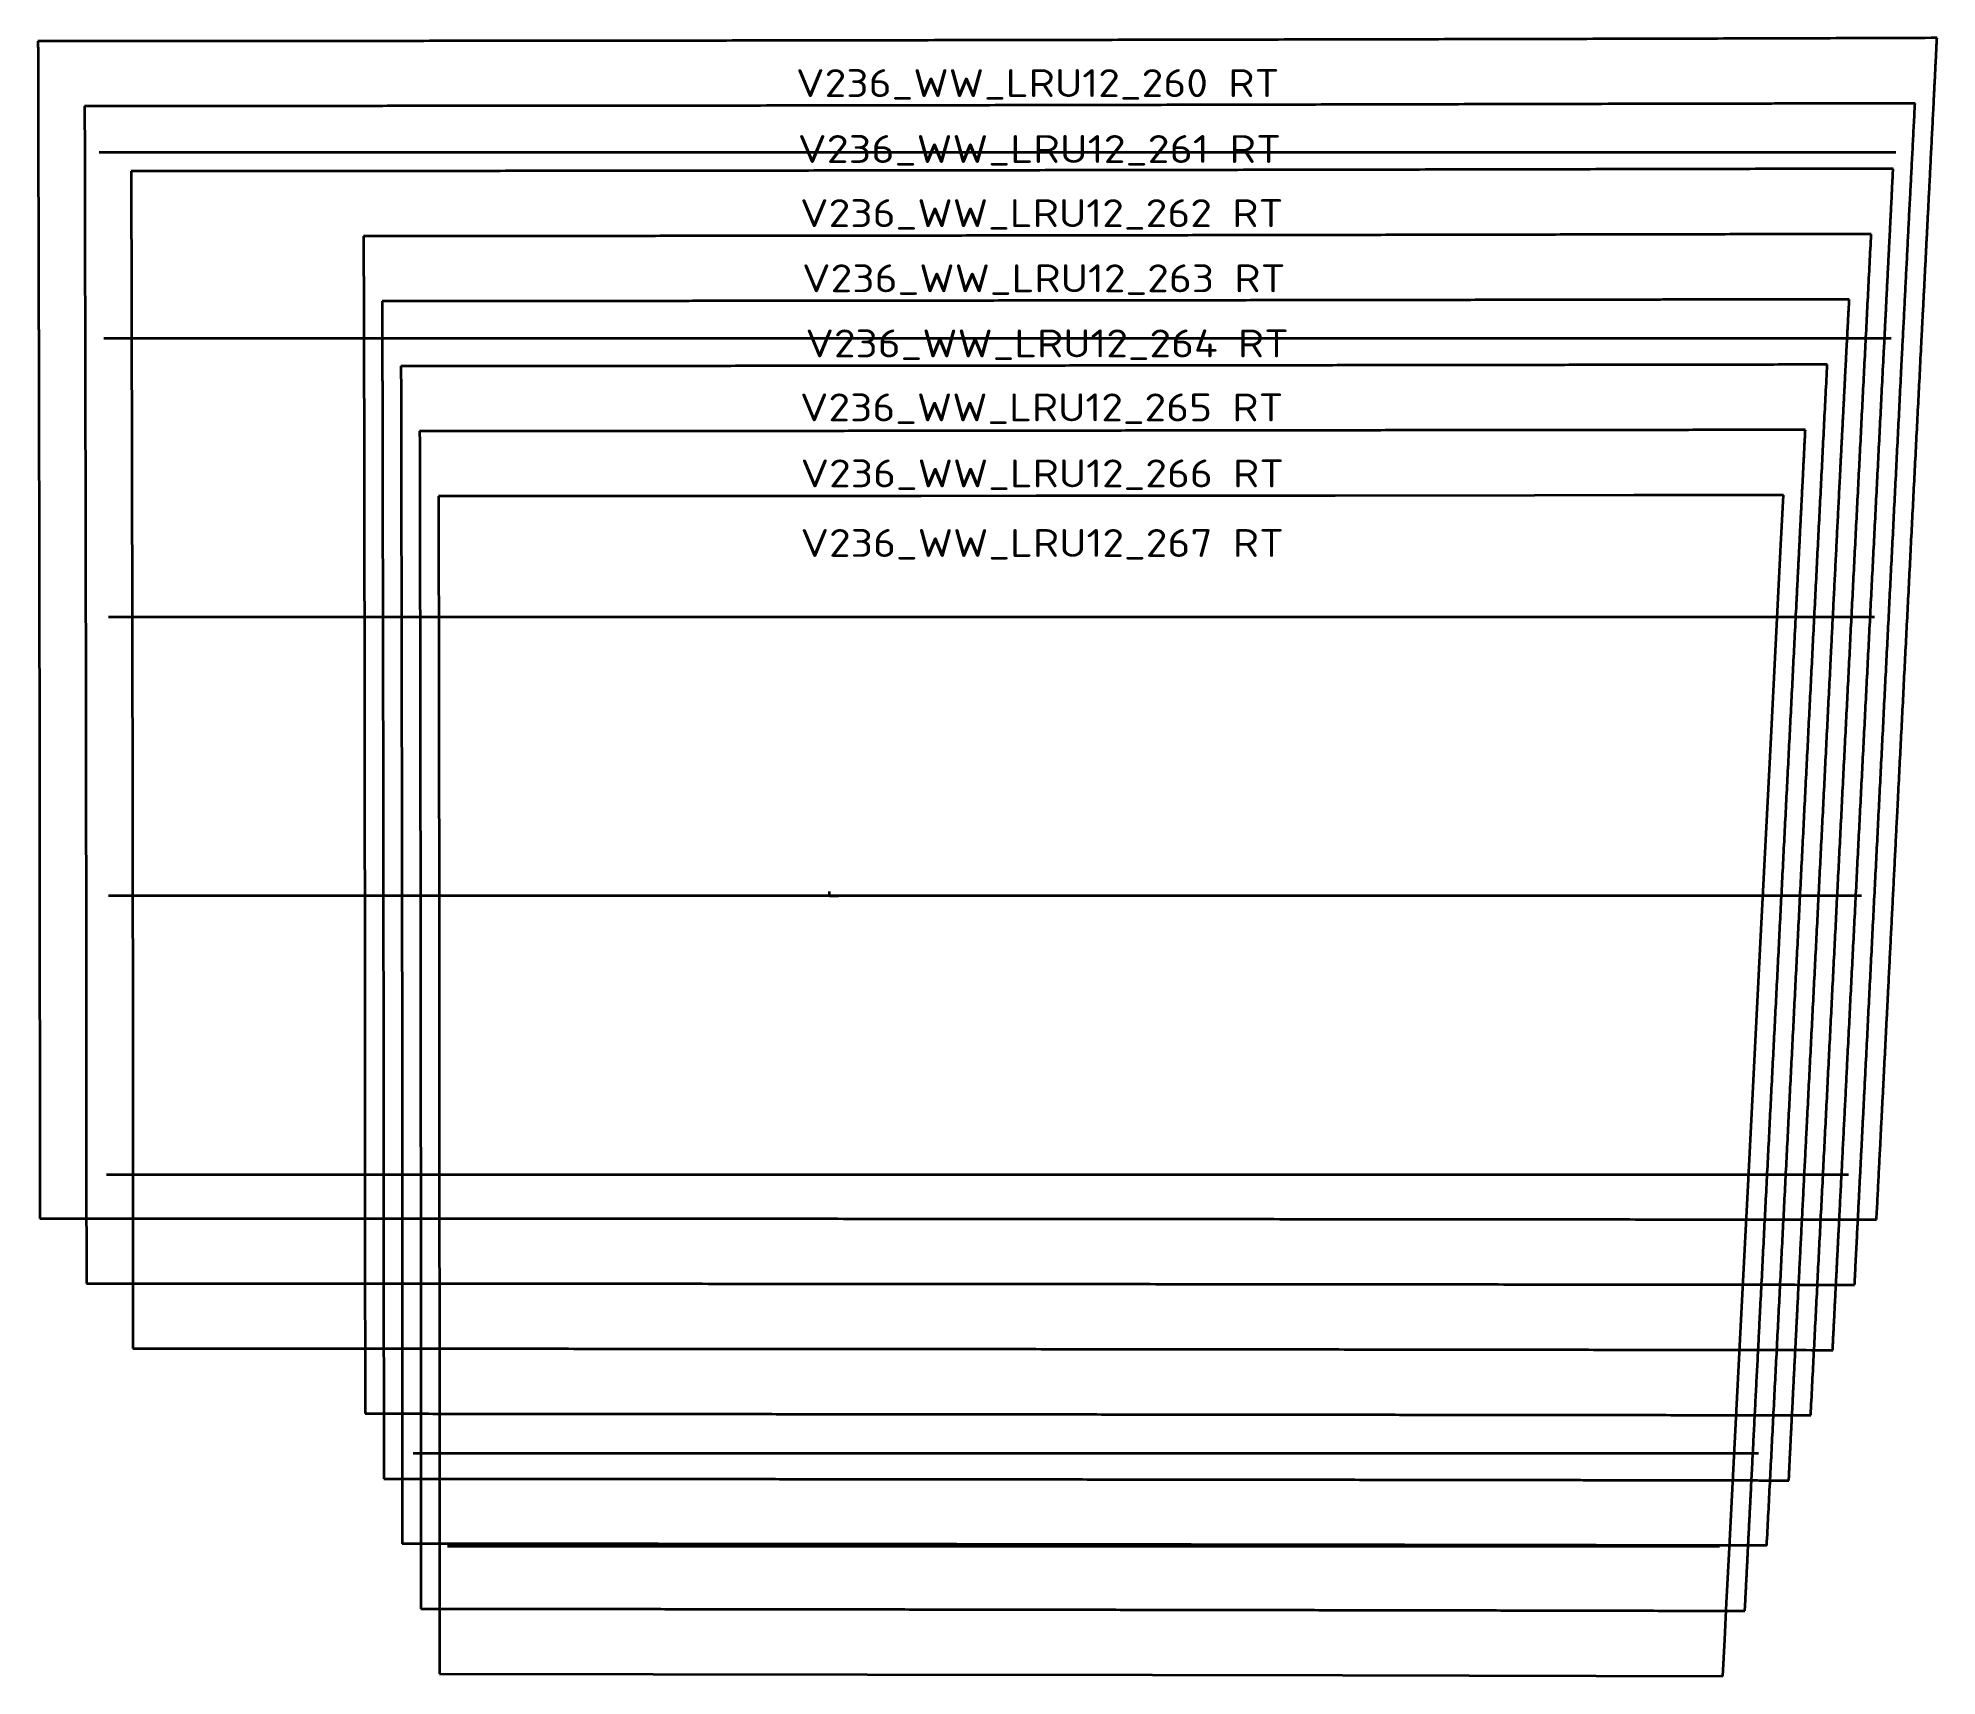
# Model space of a CAD drawing. Extents: x 38978 to 41022, y 25328 to 27091.
import ezdxf
from ezdxf.enums import TextEntityAlignment as Align

# ---------------------------------------------------------------- set-up
doc = ezdxf.new("R2010")
doc.units = 0
doc.layers.get('0').update_dxf_attribs({"lineweight": 13})
for name, color, linetype, lineweight in [('MARKERS', 7, 'Continuous', 13), ('OUTER', 7, 'Continuous', 13), ('ROSETTE', 7, 'Continuous', 13), ('STRATEGYPOINT', 7, 'Continuous', 13), ('TEXT', 7, 'Continuous', 13)]:
    doc.layers.add(name, color=color, linetype=linetype, lineweight=lineweight)
doc.styles.get("Standard").update_dxf_attribs({"font": 'isocp.shx'})

# ---------------------------------------------------------------- blocks, each defined once
blk = doc.blocks.new('V236_WW_LRU12_260 RT_TEXT_1')
at = {"layer": 'TEXT', "color": 14, "lineweight": 13, "width": 0.931771}
blk.add_text('V236_WW_LRU12_260 RT', height=30, dxfattribs=at).set_placement((-35.96875, 859.830627), (484.492188, 859.830627), align=Align.FIT)
blk = doc.blocks.new('29276884_INF_GF_HM_BI45_1000_54_CHORDWISE_V1_V236_WW_LRU12_260_R0_I38_DXF')
at = {"layer": 'OUTER', "color": 3, "lineweight": 35}
for points in [[(41022, 27090.8), (40613.2, 27089.2), (40204.4, 27089.1), (39795.6, 27087.5), (39386.8, 27087.4), (38978, 27087.4)], [(38980.1, 25820.4), (39375.5, 25820.5), (39770.9, 25820.3), (40166.2, 25820), (40561.6, 25819.6), (40956.9, 25819.2)]]:
    blk.add_open_spline(points, degree=5, dxfattribs=at)
for points, knots in [([(38978, 27087.4), (38978.1, 27025.6), (38978.4, 26896.7), (38978.9, 26739), (38979.3, 26485.6), (38979.8, 26232.2), (38979.8, 26040.7), (38979.8, 25916.2), (38980.1, 25820.4)], [0, 0, 0, 0, 0, 0, 309.186871, 644.53806, 788.259903, 1267.000883, 1267.000883, 1267.000883, 1267.000883, 1267.000883, 1267.000883]), ([(40956.9, 25819.2), (40961.6, 25910.4), (40969.7, 26068.7), (40979.5, 26260.5), (40992.5, 26514.8), (41005.6, 26769.2), (41014, 26932.3), (41018.9, 27028.3), (41022, 27090.8)], [0, 0, 0, 0, 0, 0, 456.589454, 792.540337, 960.273824, 1273.198265, 1273.198265, 1273.198265, 1273.198265, 1273.198265, 1273.198265])]:
    blk.add_open_spline(points, degree=5, knots=knots, dxfattribs=at)
at = {"layer": 'ROSETTE', "color": 150, "lineweight": 35}
for p, q in [((39829.8, 26167.4), (39829.8, 26172.4)), ((39839.8, 26167.4), (39829.8, 26167.4))]:
    blk.add_line(p, q, dxfattribs=at)
at = {"layer": 'STRATEGYPOINT', "color": 7, "lineweight": 5}
blk.add_point((39829.8, 26167.4), dxfattribs=at)
at = {"layer": 'TEXT', "color": 7, "lineweight": 0}
blk.add_blockref('V236_WW_LRU12_260 RT_TEXT_1', (39829.8, 26167.4), dxfattribs=at)
blk = doc.blocks.new('V236_WW_LRU12_261 RT_TEXT_2')
at = {"layer": 'TEXT', "color": 14, "lineweight": 13, "width": 0.931771}
blk.add_text('V236_WW_LRU12_261 RT', height=30, dxfattribs=at).set_placement((-34.015625, 788.893127), (486.445312, 788.893127), align=Align.FIT)
blk = doc.blocks.new('29276884_INF_GF_HM_BI45_1000_54_CHORDWISE_V1_V236_WW_LRU12_261_R0_I38_DXF')
at = {"layer": 'OUTER', "color": 3, "lineweight": 35}
for points, knots in [([(40998.4, 27020.3), (40903, 27020.2), (40704, 27019.9), (40310, 27018.8), (39915.9, 27018), (39521.9, 27017.6), (39223.3, 27017.5), (39028.2, 27017.5)], [0, 0, 0, 0, 0, 0, 477.332112, 994.724177, 1970.262404, 1970.262404, 1970.262404, 1970.262404, 1970.262404, 1970.262404]), ([(40933.3, 25749), (40936.9, 25819.2), (40945.2, 25980.5), (40958.1, 26234.7), (40971.3, 26489), (40984.1, 26743.3), (40993.5, 26927.3), (40998.4, 27020.3)], [0, 0, 0, 0, 0, 0, 351.456889, 807.401755, 1272.971951, 1272.971951, 1272.971951, 1272.971951, 1272.971951, 1272.971951]), ([(39030.1, 25750.4), (39312.7, 25750.4), (39693.3, 25750.3), (40074, 25750.1), (40454.6, 25749.5), (40835.3, 25749.3), (40933.3, 25749)], [0, 0, 0, 0, 0, 0, 1412.96773, 1903.207089, 1903.207089, 1903.207089, 1903.207089, 1903.207089, 1903.207089])]:
    blk.add_open_spline(points, degree=5, knots=knots, dxfattribs=at)
blk.add_open_spline([(39028.2, 27017.5), (39028.6, 26764.1), (39029.4, 26510.7), (39029.8, 26257.2), (39029.8, 26003.8), (39030.1, 25750.4)], degree=5, dxfattribs=at)
at = {"layer": 'ROSETTE', "color": 150, "lineweight": 35}
for p, q in [((39829.8, 26167.4), (39829.8, 26172.4)), ((39839.8, 26167.4), (39829.8, 26167.4))]:
    blk.add_line(p, q, dxfattribs=at)
at = {"layer": 'STRATEGYPOINT', "color": 7, "lineweight": 5}
blk.add_point((39829.8, 26167.4), dxfattribs=at)
at = {"layer": 'TEXT', "color": 7, "lineweight": 0}
blk.add_blockref('V236_WW_LRU12_261 RT_TEXT_2', (39829.8, 26167.4), dxfattribs=at)
blk = doc.blocks.new('V236_WW_LRU12_262 RT_TEXT_3')
at = {"layer": 'TEXT', "color": 14, "lineweight": 13, "width": 0.931771}
blk.add_text('V236_WW_LRU12_262 RT', height=30, dxfattribs=at).set_placement((-31.679688, 719.873596), (488.78125, 719.873596), align=Align.FIT)
blk = doc.blocks.new('29276884_INF_GF_HM_BI45_1000_54_CHORDWISE_V1_V236_WW_LRU12_262_R0_I38_DXF')
at = {"layer": 'OUTER', "color": 3, "lineweight": 35}
for points in [[(40974.8, 26950.1), (40595.5, 26949.3), (40216.2, 26948.5), (39836.9, 26947.9), (39457.6, 26947.5), (39078.3, 26947.4)], [(39078.3, 26947.4), (39078.9, 26694), (39079.4, 26440.6), (39080, 26187.2), (39080.2, 25933.8), (39080.1, 25680.4)], [(39080.1, 25680.4), (39446, 25680.4), (39811.9, 25680.2), (40177.9, 25679.9), (40543.8, 25679.4), (40909.7, 25678.8)]]:
    blk.add_open_spline(points, degree=5, dxfattribs=at)
blk.add_open_spline([(40909.7, 25678.8), (40916.1, 25804.2), (40925.8, 25994.2), (40938.8, 26248.4), (40951.9, 26502.7), (40965.1, 26756.9), (40971.6, 26885.8), (40974.8, 26950.1)], degree=5, knots=[0, 0, 0, 0, 0, 0, 627.787414, 951.038466, 1272.930748, 1272.930748, 1272.930748, 1272.930748, 1272.930748, 1272.930748], dxfattribs=at)
at = {"layer": 'ROSETTE', "color": 150, "lineweight": 35}
for p, q in [((39829.8, 26167.4), (39829.8, 26172.4)), ((39839.8, 26167.4), (39829.8, 26167.4))]:
    blk.add_line(p, q, dxfattribs=at)
at = {"layer": 'STRATEGYPOINT', "color": 7, "lineweight": 5}
blk.add_point((39829.8, 26167.4), dxfattribs=at)
at = {"layer": 'TEXT', "color": 7, "lineweight": 0}
blk.add_blockref('V236_WW_LRU12_262 RT_TEXT_3', (39829.8, 26167.4), dxfattribs=at)
blk = doc.blocks.new('V236_WW_LRU12_263 RT_TEXT_4')
at = {"layer": 'TEXT', "color": 14, "lineweight": 13, "width": 0.931771}
blk.add_text('V236_WW_LRU12_263 RT', height=30, dxfattribs=at).set_placement((-29.449219, 649.768127), (491.011719, 649.768127), align=Align.FIT)
blk = doc.blocks.new('29276884_INF_GF_HM_BI45_1000_54_CHORDWISE_V1_V236_WW_LRU12_263_R0_I38_DXF')
at = {"layer": 'OUTER', "color": 3, "lineweight": 35}
for points in [[(40951.2, 26879.8), (40626.6, 26879.1), (40302, 26878.5), (39977.5, 26877.9), (39652.9, 26877.6), (39328.4, 26877.5)], [(40886.1, 25608.7), (40899.2, 25862.9), (40912.1, 26117.1), (40925, 26371.4), (40938.3, 26625.6), (40951.2, 26879.8)], [(39330.1, 25610.4), (39641.3, 25610.1), (39952.5, 25609.8), (40263.7, 25609.5), (40574.9, 25609.1), (40886.1, 25608.7)]]:
    blk.add_open_spline(points, degree=5, dxfattribs=at)
blk.add_open_spline([(39328.4, 26877.5), (39328.5, 26846.3), (39329.2, 26653.1), (39329.2, 26399.7), (39329.9, 26146.3), (39329.8, 25892.8), (39330, 25670.7), (39330.1, 25610.4)], degree=5, knots=[0, 0, 0, 0, 0, 0, 156.304527, 965.689768, 1267.173756, 1267.173756, 1267.173756, 1267.173756, 1267.173756, 1267.173756], dxfattribs=at)
at = {"layer": 'ROSETTE', "color": 150, "lineweight": 35}
for p, q in [((39829.8, 26167.4), (39829.8, 26172.4)), ((39839.8, 26167.4), (39829.8, 26167.4))]:
    blk.add_line(p, q, dxfattribs=at)
at = {"layer": 'STRATEGYPOINT', "color": 7, "lineweight": 5}
blk.add_point((39829.8, 26167.4), dxfattribs=at)
at = {"layer": 'TEXT', "color": 7, "lineweight": 0}
blk.add_blockref('V236_WW_LRU12_263 RT_TEXT_4', (39829.8, 26167.4), dxfattribs=at)
blk = doc.blocks.new('V236_WW_LRU12_264 RT_TEXT_5')
at = {"layer": 'TEXT', "color": 14, "lineweight": 13, "width": 0.931771}
blk.add_text('V236_WW_LRU12_264 RT', height=30, dxfattribs=at).set_placement((-25.789062, 579.68219), (494.671875, 579.68219), align=Align.FIT)
blk = doc.blocks.new('29276884_INF_GF_HM_BI45_1000_54_CHORDWISE_V1_V236_WW_LRU12_264_R0_I38_DXF')
at = {"layer": 'OUTER', "color": 3, "lineweight": 35}
for points, knots in [([(40927.6, 26809.5), (40848.5, 26809.4), (40692.8, 26809.1), (40377, 26808.5), (40061.2, 26808.2), (39745.4, 26807.7), (39508.7, 26807.6), (39348.6, 26807.5)], [0, 0, 0, 0, 0, 0, 395.559948, 778.401086, 1578.999105, 1578.999105, 1578.999105, 1578.999105, 1578.999105, 1578.999105]), ([(39348.6, 26807.5), (39348.6, 26774), (39348.6, 26711.1), (39348.9, 26560), (39349.6, 26306.6), (39349.7, 26053.1), (39350, 25833.2), (39350.1, 25642.6), (39350.1, 25540.3)], [0, 0, 0, 0, 0, 0, 167.484612, 314.515075, 755.606489, 1267.191473, 1267.191473, 1267.191473, 1267.191473, 1267.191473, 1267.191473]), ([(40862.5, 25538.5), (40865.6, 25601.2), (40872.1, 25729.1), (40882, 25920), (40895, 26174.3), (40908.1, 26428.5), (40917.7, 26619.9), (40924.2, 26746.2), (40927.6, 26809.5)], [0, 0, 0, 0, 0, 0, 314.321696, 640.316918, 955.792729, 1272.695588, 1272.695588, 1272.695588, 1272.695588, 1272.695588, 1272.695588]), ([(39350.1, 25540.3), (39462.8, 25540.3), (39616.7, 25540.2), (39885, 25539.9), (40187.5, 25539.6), (40490, 25539.2), (40679.7, 25538.9), (40828.3, 25538.6), (40862.5, 25538.5)], [0, 0, 0, 0, 0, 0, 563.752927, 769.380735, 1341.539148, 1512.396428, 1512.396428, 1512.396428, 1512.396428, 1512.396428, 1512.396428])]:
    blk.add_open_spline(points, degree=5, knots=knots, dxfattribs=at)
at = {"layer": 'ROSETTE', "color": 150, "lineweight": 35}
for p, q in [((39829.8, 26167.4), (39829.8, 26172.4)), ((39839.8, 26167.4), (39829.8, 26167.4))]:
    blk.add_line(p, q, dxfattribs=at)
at = {"layer": 'STRATEGYPOINT', "color": 7, "lineweight": 5}
blk.add_point((39829.8, 26167.4), dxfattribs=at)
at = {"layer": 'TEXT', "color": 7, "lineweight": 0}
blk.add_blockref('V236_WW_LRU12_264 RT_TEXT_5', (39829.8, 26167.4), dxfattribs=at)
blk = doc.blocks.new('V236_WW_LRU12_265 RT_TEXT_6')
at = {"layer": 'TEXT', "color": 14, "lineweight": 13, "width": 0.931771}
blk.add_text('V236_WW_LRU12_265 RT', height=30, dxfattribs=at).set_placement((-31.730469, 510.834534), (488.730469, 510.834534), align=Align.FIT)
blk = doc.blocks.new('29276884_INF_GF_HM_BI45_1000_54_CHORDWISE_V1_V236_WW_LRU12_265_R0_I38_DXF')
at = {"layer": 'OUTER', "color": 3, "lineweight": 35}
blk.add_lwpolyline([(40838.8, 25468.3, 0.000334), (39370.1, 25470.3)], format="xyb", dxfattribs=at)
for points in [[(40903.9, 26739.3), (40596.9, 26738.8), (40289.8, 26738.3), (39982.8, 26738), (39675.8, 26737.7), (39368.7, 26737.5)], [(39368.7, 26737.5), (39369.2, 26484), (39369.6, 26230.6), (39370.1, 25977.2), (39370.2, 25723.7), (39370.1, 25470.3)], [(40838.8, 25468.3), (40851.9, 25722.5), (40865, 25976.7), (40877.9, 26230.9), (40890.9, 26485.1), (40903.9, 26739.3)]]:
    blk.add_open_spline(points, degree=5, dxfattribs=at)
at = {"layer": 'ROSETTE', "color": 150, "lineweight": 35}
for p, q in [((39829.8, 26167.4), (39829.8, 26172.4)), ((39839.8, 26167.4), (39829.8, 26167.4))]:
    blk.add_line(p, q, dxfattribs=at)
at = {"layer": 'STRATEGYPOINT', "color": 7, "lineweight": 5}
blk.add_point((39829.8, 26167.4), dxfattribs=at)
at = {"layer": 'TEXT', "color": 7, "lineweight": 0}
blk.add_blockref('V236_WW_LRU12_265 RT_TEXT_6', (39829.8, 26167.4), dxfattribs=at)
blk = doc.blocks.new('V236_WW_LRU12_266 RT_TEXT_7')
at = {"layer": 'TEXT', "color": 14, "lineweight": 13, "width": 0.931771}
blk.add_text('V236_WW_LRU12_266 RT', height=30, dxfattribs=at).set_placement((-30.996094, 439.809143), (489.464844, 439.809143), align=Align.FIT)
blk = doc.blocks.new('29276884_INF_GF_HM_BI45_1000_54_CHORDWISE_V1_V236_WW_LRU12_266_R0_I38_DXF')
at = {"layer": 'OUTER', "color": 3, "lineweight": 35}
for points in [[(40880.3, 26669), (40582, 26668.8), (40283.7, 26668.4), (39985.4, 26667.9), (39687.1, 26667.6), (39388.8, 26667.5)], [(39388.8, 26667.5), (39389.4, 26414.1), (39389.5, 26160.6), (39390.3, 25907.2), (39389.8, 25653.7), (39390.1, 25400.3)], [(39390.1, 25400.3), (39675.1, 25400.3), (39960.1, 25399.6), (40245.2, 25399.3), (40530.2, 25398.8), (40815.2, 25398.1)]]:
    blk.add_open_spline(points, degree=5, dxfattribs=at)
blk.add_open_spline([(40815.2, 25398.1), (40821.7, 25525.5), (40831.6, 25718.1), (40844.6, 25972.3), (40857.7, 26226.4), (40870.8, 26480.6), (40877.2, 26607.4), (40880.3, 26669)], degree=5, knots=[0, 0, 0, 0, 0, 0, 637.519033, 964.380611, 1272.523298, 1272.523298, 1272.523298, 1272.523298, 1272.523298, 1272.523298], dxfattribs=at)
at = {"layer": 'ROSETTE', "color": 150, "lineweight": 35}
for p, q in [((39829.8, 26167.4), (39829.8, 26172.4)), ((39839.8, 26167.4), (39829.8, 26167.4))]:
    blk.add_line(p, q, dxfattribs=at)
at = {"layer": 'STRATEGYPOINT', "color": 7, "lineweight": 5}
blk.add_point((39829.8, 26167.4), dxfattribs=at)
at = {"layer": 'TEXT', "color": 7, "lineweight": 0}
blk.add_blockref('V236_WW_LRU12_266 RT_TEXT_7', (39829.8, 26167.4), dxfattribs=at)
blk = doc.blocks.new('V236_WW_LRU12_267 RT_TEXT_8')
at = {"layer": 'TEXT', "color": 14, "lineweight": 13, "width": 0.931771}
blk.add_text('V236_WW_LRU12_267 RT', height=30, dxfattribs=at).set_placement((-31.132812, 364.883362), (489.328125, 364.883362), align=Align.FIT)
blk = doc.blocks.new('29276884_INF_GF_HM_BI45_1000_54_CHORDWISE_V1-V236_WW_LRU12_267_R1_I7_DXF')
at = {"layer": 'MARKERS', "color": 5, "lineweight": 35}
for p, q in [((40977.796875, 26967.436523), (39043.796875, 26967.436523)), ((40972.796875, 26767.436523), (39048.796875, 26767.436523)), ((40954.796875, 26467.436523), (39053.796875, 26467.436523)), ((40940.796875, 26167.436523), (39053.796875, 26167.436523)), ((40926.796875, 25867.436523), (39051.796875, 25867.436523)), ((40829.796875, 25567.436523), (39381.796875, 25567.436523)), ((40787.796875, 25467.436523), (39418.796875, 25467.436523))]:
    blk.add_line(p, q, dxfattribs=at)
at = {"layer": 'OUTER', "color": 3, "lineweight": 35}
for points in [[(40856.684692, 26598.740417), (40803.065735, 26598.723083), (40695.828064, 26598.63211), (40588.590332, 26598.499054), (40374.11499, 26598.21231), (40213.258453, 26598.031921), (40052.401855, 26597.892883), (39928.769424, 26597.807129), (39681.504547, 26597.657959), (39499.818451, 26597.558349), (39408.975372, 26597.521698)], [(39408.975372, 26597.521698), (39409.319275, 26384.045929), (39409.684967, 26117.201145), (39409.930542, 25854.889404), (39410.066986, 25680.014831), (39410.124786, 25592.577514), (39410.163422, 25475.994445), (39410.149689, 25417.702942), (39410.056274, 25330.265747)], [(40791.614685, 25328.006714), (40793.566223, 25367.44458), (40795.55481, 25406.880615), (40798.247437, 25459.4599), (40803.692139, 25564.615478), (40811.974121, 25725.366577), (40818.664856, 25855.978973), (40832.052185, 26117.203479), (40843.045532, 26331.21759), (40848.557129, 26438.223907), (40852.209534, 26509.562561), (40854.016602, 26545.232849), (40856.684692, 26598.740417)], [(39410.056274, 25330.265747), (39640.316452, 25330.035766), (39870.576267, 25329.740051), (40177.58902, 25329.252563), (40382.26416, 25328.874206), (40791.614685, 25328.006714)]]:
    blk.add_lwpolyline(points, dxfattribs=at)
at = {"layer": 'ROSETTE', "color": 150, "lineweight": 35}
for p, q in [((39829.796875, 26167.436523), (39829.796875, 26172.436523)), ((39839.796875, 26167.436523), (39829.796875, 26167.436523))]:
    blk.add_line(p, q, dxfattribs=at)
at = {"layer": 'STRATEGYPOINT', "color": 7, "lineweight": 5}
blk.add_point((39829.796875, 26167.436523), dxfattribs=at)
at = {"layer": 'TEXT', "color": 7, "lineweight": 0}
blk.add_blockref('V236_WW_LRU12_267 RT_TEXT_8', (39829.796875, 26167.436523), dxfattribs=at)

msp = doc.modelspace()

# ---------------------------------------------------------------- block references
for name in ['29276884_INF_GF_HM_BI45_1000_54_CHORDWISE_V1_V236_WW_LRU12_260_R0_I38_DXF', '29276884_INF_GF_HM_BI45_1000_54_CHORDWISE_V1_V236_WW_LRU12_261_R0_I38_DXF', '29276884_INF_GF_HM_BI45_1000_54_CHORDWISE_V1-V236_WW_LRU12_267_R1_I7_DXF', '29276884_INF_GF_HM_BI45_1000_54_CHORDWISE_V1_V236_WW_LRU12_262_R0_I38_DXF', '29276884_INF_GF_HM_BI45_1000_54_CHORDWISE_V1_V236_WW_LRU12_263_R0_I38_DXF', '29276884_INF_GF_HM_BI45_1000_54_CHORDWISE_V1_V236_WW_LRU12_264_R0_I38_DXF', '29276884_INF_GF_HM_BI45_1000_54_CHORDWISE_V1_V236_WW_LRU12_265_R0_I38_DXF', '29276884_INF_GF_HM_BI45_1000_54_CHORDWISE_V1_V236_WW_LRU12_266_R0_I38_DXF']:
    msp.add_blockref(name, (0, 0))

doc.saveas('drawing.dxf')
